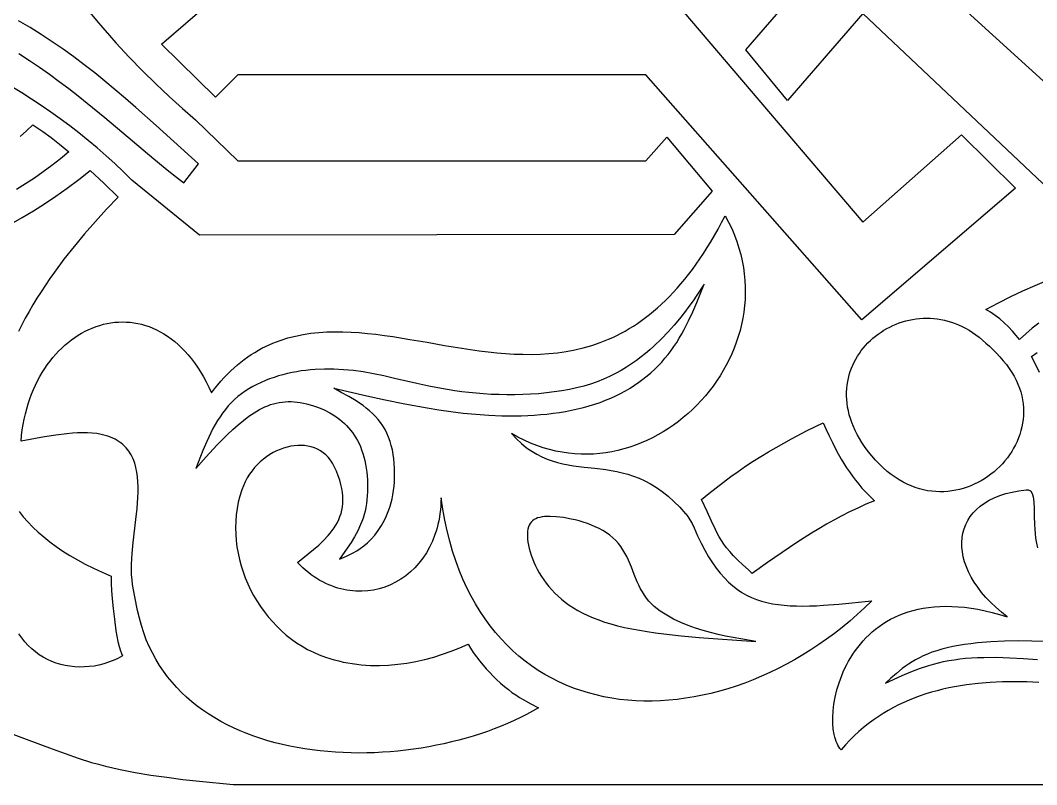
# Model space of a CAD drawing. Extents: x 1205 to 1306, y 664 to 686.
# Drawn here: x 1220.69 to 1237.46, y 663.79 to 676.4 of the extents above; entities that cross this region are included whole.
import ezdxf

# ---------------------------------------------------------------- set-up
doc = ezdxf.new("R2010")
doc.units = 0
doc.layers.add('LAYER_1', color=18, linetype='CONTINUOUS')

msp = doc.modelspace()

# ---------------------------------------------------------------- linework, layer by layer
at = {"layer": 'LAYER_1'}
for points in [[(1247.071, 673.783), (1246.046, 672.865), (1238.451, 672.865), (1234.591, 676.512), (1233.351, 675.073), (1232.665, 675.909), (1234.576, 678.122), (1239.011, 674.089), (1245.71, 674.081), (1246.245, 674.531)], [(1231.48, 676.717), (1234.591, 673.07), (1236.221, 674.507), (1237.109, 673.631), (1234.576, 671.46), (1231.015, 675.501), (1224.284, 675.501), (1223.912, 675.133), (1223.025, 676.005), (1223.851, 676.717)], [(1231.976, 672.049), (1231.856, 671.866), (1231.792, 671.773), (1231.724, 671.677), (1231.651, 671.579), (1231.569, 671.477), (1231.48, 671.371), (1231.38, 671.26), (1231.269, 671.143), (1231.145, 671.024), (1231.078, 670.964), (1231.008, 670.904), (1230.935, 670.845), (1230.858, 670.787), (1230.777, 670.73), (1230.693, 670.675), (1230.604, 670.622), (1230.512, 670.572), (1230.416, 670.524), (1230.315, 670.479), (1230.211, 670.437), (1230.102, 670.399), (1229.989, 670.365), (1229.871, 670.335), (1229.751, 670.309), (1229.627, 670.287), (1229.501, 670.268), (1229.373, 670.252), (1229.244, 670.24), (1229.113, 670.231), (1228.982, 670.225), (1228.851, 670.222), (1228.721, 670.222), (1228.591, 670.224), (1228.463, 670.229), (1228.337, 670.236), (1228.213, 670.246), (1228.093, 670.258), (1227.975, 670.272), (1227.861, 670.287), (1227.642, 670.323), (1227.434, 670.363), (1227.236, 670.406), (1226.865, 670.493), (1226.689, 670.533), (1226.518, 670.568), (1226.351, 670.598), (1226.188, 670.62), (1226.027, 670.636), (1225.868, 670.645), (1225.712, 670.646), (1225.558, 670.64), (1225.481, 670.633), (1225.405, 670.625), (1225.329, 670.615), (1225.253, 670.603), (1225.177, 670.588), (1225.102, 670.572), (1225.027, 670.553), (1224.953, 670.532), (1224.879, 670.509), (1224.807, 670.484), (1224.736, 670.456), (1224.666, 670.426), (1224.597, 670.393), (1224.53, 670.358), (1224.466, 670.32), (1224.403, 670.28), (1224.342, 670.237), (1224.284, 670.191), (1224.228, 670.142), (1224.174, 670.091), (1224.124, 670.037), (1224.076, 669.98), (1224.031, 669.921), (1223.988, 669.859), (1223.947, 669.796), (1223.908, 669.73), (1223.871, 669.663), (1223.835, 669.594), (1223.768, 669.452), (1223.706, 669.305), (1223.587, 669.006), (1223.762, 669.2), (1223.937, 669.389), (1224.024, 669.48), (1224.112, 669.567), (1224.199, 669.65), (1224.286, 669.728), (1224.374, 669.8), (1224.462, 669.867), (1224.55, 669.926), (1224.639, 669.978), (1224.684, 670.002), (1224.73, 670.023), (1224.776, 670.042), (1224.822, 670.059), (1224.869, 670.073), (1224.916, 670.085), (1224.964, 670.095), (1225.013, 670.102), (1225.062, 670.107), (1225.112, 670.109), (1225.162, 670.109), (1225.212, 670.107), (1225.263, 670.102), (1225.313, 670.095), (1225.364, 670.086), (1225.414, 670.075), (1225.514, 670.047), (1225.612, 670.012), (1225.707, 669.971), (1225.798, 669.924), (1225.884, 669.872), (1225.965, 669.814), (1226.003, 669.782), (1226.04, 669.749), (1226.076, 669.715), (1226.11, 669.678), (1226.143, 669.64), (1226.174, 669.599), (1226.203, 669.557), (1226.231, 669.512), (1226.257, 669.466), (1226.281, 669.417), (1226.304, 669.366), (1226.324, 669.312), (1226.343, 669.256), (1226.36, 669.198), (1226.375, 669.138), (1226.388, 669.076), (1226.399, 669.013), (1226.408, 668.948), (1226.415, 668.883), (1226.42, 668.818), (1226.422, 668.752), (1226.423, 668.686), (1226.421, 668.62), (1226.418, 668.555), (1226.412, 668.49), (1226.403, 668.427), (1226.393, 668.365), (1226.38, 668.304), (1226.365, 668.246), (1226.348, 668.189), (1226.329, 668.134), (1226.307, 668.08), (1226.26, 667.977), (1226.207, 667.878), (1226.149, 667.783), (1226.087, 667.691), (1225.959, 667.512), (1226.072, 667.559), (1226.129, 667.585), (1226.186, 667.614), (1226.244, 667.647), (1226.302, 667.685), (1226.361, 667.729), (1226.42, 667.78), (1226.48, 667.839), (1226.54, 667.906), (1226.599, 667.982), (1226.654, 668.067), (1226.681, 668.113), (1226.706, 668.162), (1226.73, 668.213), (1226.753, 668.267), (1226.774, 668.323), (1226.793, 668.382), (1226.81, 668.443), (1226.826, 668.507), (1226.839, 668.574), (1226.85, 668.644), (1226.859, 668.715), (1226.865, 668.788), (1226.868, 668.862), (1226.869, 668.937), (1226.867, 669.013), (1226.863, 669.088), (1226.855, 669.163), (1226.844, 669.238), (1226.831, 669.311), (1226.813, 669.383), (1226.793, 669.453), (1226.769, 669.521), (1226.742, 669.587), (1226.71, 669.649), (1226.676, 669.708), (1226.637, 669.764), (1226.596, 669.816), (1226.551, 669.866), (1226.503, 669.914), (1226.453, 669.959), (1226.401, 670.002), (1226.347, 670.043), (1226.29, 670.083), (1226.232, 670.12), (1226.112, 670.193), (1225.988, 670.261), (1225.863, 670.329), (1226.412, 670.204), (1226.711, 670.141), (1227.039, 670.075), (1227.403, 670.008), (1227.597, 669.976), (1227.797, 669.947), (1228.002, 669.921), (1228.211, 669.9), (1228.423, 669.884), (1228.637, 669.875), (1228.851, 669.873), (1228.958, 669.875), (1229.064, 669.88), (1229.17, 669.886), (1229.275, 669.894), (1229.38, 669.904), (1229.484, 669.917), (1229.586, 669.931), (1229.687, 669.948), (1229.787, 669.967), (1229.885, 669.989), (1229.982, 670.012), (1230.076, 670.038), (1230.169, 670.067), (1230.259, 670.097), (1230.347, 670.131), (1230.433, 670.166), (1230.516, 670.204), (1230.597, 670.245), (1230.676, 670.287), (1230.752, 670.332), (1230.826, 670.379), (1230.897, 670.428), (1230.966, 670.479), (1231.033, 670.532), (1231.097, 670.586), (1231.159, 670.643), (1231.218, 670.701), (1231.275, 670.762), (1231.329, 670.823), (1231.381, 670.887), (1231.43, 670.952), (1231.477, 671.018), (1231.522, 671.086), (1231.565, 671.155), (1231.606, 671.226), (1231.645, 671.297), (1231.719, 671.443), (1231.788, 671.592), (1231.853, 671.743)], [(1236.512, 671.17), (1236.625, 671.074), (1236.683, 671.021), (1236.74, 670.966), (1236.797, 670.908), (1236.853, 670.847), (1236.908, 670.784), (1236.961, 670.72), (1237.008, 670.656), (1237.051, 670.592), (1237.089, 670.528), (1237.123, 670.463), (1237.152, 670.398), (1237.177, 670.333), (1237.198, 670.268), (1237.215, 670.202), (1237.228, 670.137), (1237.237, 670.072), (1237.243, 670.007), (1237.244, 669.943), (1237.243, 669.879), (1237.237, 669.816), (1237.229, 669.753), (1237.217, 669.691), (1237.202, 669.63), (1237.183, 669.569), (1237.162, 669.51), (1237.138, 669.452), (1237.111, 669.395), (1237.081, 669.339), (1237.049, 669.285), (1237.014, 669.232), (1236.977, 669.181), (1236.937, 669.131), (1236.895, 669.083), (1236.851, 669.037), (1236.805, 668.993), (1236.757, 668.951), (1236.707, 668.911), (1236.655, 668.873), (1236.602, 668.837), (1236.547, 668.804), (1236.49, 668.773), (1236.432, 668.745), (1236.373, 668.72), (1236.313, 668.697), (1236.251, 668.677), (1236.188, 668.66), (1236.125, 668.646), (1236.06, 668.635), (1235.995, 668.627), (1235.93, 668.623), (1235.863, 668.622), (1235.796, 668.625), (1235.729, 668.631), (1235.662, 668.64), (1235.594, 668.654), (1235.527, 668.671), (1235.459, 668.693), (1235.391, 668.718), (1235.324, 668.747), (1235.257, 668.781), (1235.19, 668.819), (1235.124, 668.861), (1235.058, 668.908), (1234.993, 668.959), (1234.929, 669.015), (1234.866, 669.076), (1234.803, 669.142), (1234.742, 669.213), (1234.682, 669.288), (1234.622, 669.369), (1234.578, 669.436), (1234.537, 669.502), (1234.5, 669.568), (1234.467, 669.634), (1234.437, 669.7), (1234.411, 669.765), (1234.389, 669.829), (1234.37, 669.893), (1234.355, 669.957), (1234.342, 670.02), (1234.333, 670.082), (1234.328, 670.144), (1234.325, 670.205), (1234.325, 670.265), (1234.328, 670.324), (1234.334, 670.382), (1234.343, 670.44), (1234.355, 670.496), (1234.369, 670.551), (1234.386, 670.606), (1234.405, 670.659), (1234.427, 670.711), (1234.451, 670.761), (1234.477, 670.811), (1234.505, 670.859), (1234.536, 670.905), (1234.568, 670.95), (1234.603, 670.994), (1234.639, 671.036), (1234.677, 671.077), (1234.717, 671.116), (1234.759, 671.153), (1234.802, 671.189), (1234.847, 671.223), (1234.893, 671.255), (1234.94, 671.285), (1234.989, 671.313), (1235.039, 671.339), (1235.09, 671.364), (1235.142, 671.386), (1235.195, 671.406), (1235.249, 671.424), (1235.304, 671.439), (1235.359, 671.453), (1235.415, 671.464), (1235.472, 671.472), (1235.53, 671.479), (1235.587, 671.483), (1235.646, 671.484), (1235.704, 671.483), (1235.763, 671.479), (1235.822, 671.472), (1235.881, 671.463), (1235.94, 671.451), (1235.998, 671.436), (1236.057, 671.419), (1236.116, 671.398), (1236.174, 671.375), (1236.232, 671.349), (1236.289, 671.319), (1236.346, 671.286), (1236.402, 671.251), (1236.457, 671.212)], [(1234.032, 669.555), (1234.092, 669.432), (1234.16, 669.299), (1234.237, 669.16), (1234.28, 669.09), (1234.324, 669.019), (1234.372, 668.949), (1234.421, 668.88), (1234.473, 668.812), (1234.525, 668.746), (1234.578, 668.684), (1234.631, 668.625), (1234.684, 668.57), (1234.735, 668.52), (1234.786, 668.475), (1234.645, 668.415), (1234.508, 668.353), (1234.374, 668.289), (1234.244, 668.223), (1234.116, 668.155), (1233.991, 668.085), (1233.867, 668.013), (1233.745, 667.939), (1233.624, 667.863), (1233.503, 667.785), (1233.263, 667.623), (1233.019, 667.453), (1232.77, 667.275), (1232.706, 667.332), (1232.611, 667.418), (1232.529, 667.496), (1232.458, 667.568), (1232.397, 667.635), (1232.344, 667.698), (1232.299, 667.758), (1232.259, 667.818), (1232.223, 667.877), (1232.191, 667.937), (1232.16, 668), (1232.098, 668.137), (1232.027, 668.299), (1231.934, 668.494), (1232.052, 668.593), (1232.171, 668.689), (1232.292, 668.782), (1232.413, 668.872), (1232.535, 668.959), (1232.659, 669.043), (1232.783, 669.125), (1232.908, 669.204), (1233.034, 669.28), (1233.161, 669.354), (1233.289, 669.426), (1233.418, 669.496), (1233.677, 669.63), (1233.939, 669.757), (1233.981, 669.662)], [(1230.519, 667.819), (1230.471, 667.864), (1230.419, 667.906), (1230.363, 667.945), (1230.304, 667.981), (1230.243, 668.014), (1230.179, 668.045), (1230.114, 668.072), (1230.048, 668.097), (1229.981, 668.12), (1229.914, 668.14), (1229.847, 668.157), (1229.781, 668.172), (1229.654, 668.195), (1229.536, 668.21), (1229.432, 668.216), (1229.384, 668.216), (1229.34, 668.213), (1229.3, 668.208), (1229.262, 668.2), (1229.228, 668.19), (1229.197, 668.178), (1229.17, 668.162), (1229.145, 668.144), (1229.124, 668.123), (1229.106, 668.099), (1229.09, 668.071), (1229.078, 668.041), (1229.069, 668.007), (1229.063, 667.971), (1229.06, 667.93), (1229.06, 667.887), (1229.063, 667.84), (1229.069, 667.792), (1229.078, 667.741), (1229.09, 667.688), (1229.104, 667.633), (1229.122, 667.577), (1229.143, 667.52), (1229.166, 667.461), (1229.193, 667.403), (1229.222, 667.344), (1229.255, 667.285), (1229.29, 667.227), (1229.328, 667.169), (1229.37, 667.112), (1229.414, 667.057), (1229.461, 667.002), (1229.511, 666.949), (1229.565, 666.898), (1229.623, 666.848), (1229.684, 666.799), (1229.749, 666.752), (1229.819, 666.707), (1229.893, 666.663), (1229.971, 666.621), (1230.054, 666.581), (1230.142, 666.543), (1230.235, 666.507), (1230.333, 666.473), (1230.437, 666.442), (1230.546, 666.412), (1230.661, 666.385), (1230.781, 666.36), (1230.906, 666.337), (1231.036, 666.315), (1231.17, 666.296), (1231.308, 666.277), (1231.595, 666.245), (1231.893, 666.218), (1232.2, 666.194), (1232.829, 666.151), (1232.579, 666.195), (1232.33, 666.243), (1232.206, 666.27), (1232.081, 666.301), (1231.957, 666.335), (1231.833, 666.374), (1231.71, 666.417), (1231.588, 666.466), (1231.47, 666.522), (1231.413, 666.552), (1231.357, 666.584), (1231.303, 666.618), (1231.25, 666.654), (1231.2, 666.692), (1231.153, 666.732), (1231.107, 666.775), (1231.065, 666.82), (1231.025, 666.867), (1230.989, 666.917), (1230.956, 666.969), (1230.925, 667.023), (1230.897, 667.079), (1230.871, 667.137), (1230.823, 667.256), (1230.775, 667.376), (1230.725, 667.496), (1230.698, 667.554), (1230.668, 667.611), (1230.636, 667.667), (1230.601, 667.72), (1230.562, 667.771)]]:
    msp.add_lwpolyline(points, close=True, dxfattribs=at)
for points in [[(1221.845, 676.522), (1221.949, 676.396), (1222.055, 676.272), (1222.162, 676.15), (1222.269, 676.029), (1222.488, 675.793), (1222.708, 675.566), (1222.93, 675.348), (1223.15, 675.14), (1223.368, 674.943), (1223.583, 674.758), (1224.284, 674.081), (1231.015, 674.081), (1231.358, 674.47), (1232.107, 673.581), (1231.48, 672.865), (1223.651, 672.856), (1222.534, 673.762), (1222.394, 673.899), (1222.252, 674.034), (1222.107, 674.165), (1221.96, 674.293), (1221.811, 674.418), (1221.661, 674.54), (1221.508, 674.659), (1221.353, 674.774), (1221.197, 674.886), (1221.038, 674.994), (1220.878, 675.1), (1220.717, 675.201), (1220.554, 675.299)], [(1220.671, 675.85), (1220.843, 675.738), (1221.011, 675.624), (1221.175, 675.508), (1221.335, 675.39), (1221.492, 675.271), (1221.646, 675.152), (1221.796, 675.032), (1222.087, 674.794), (1222.366, 674.558), (1222.895, 674.112), (1223.146, 673.908), (1223.269, 673.811), (1223.39, 673.72), (1223.631, 674.033), (1222.936, 674.661), (1222.597, 674.962), (1222.428, 675.108), (1222.259, 675.252), (1222.09, 675.393), (1221.92, 675.53), (1221.748, 675.665), (1221.574, 675.795), (1221.399, 675.922), (1221.221, 676.045), (1221.039, 676.164), (1220.855, 676.278), (1220.666, 676.388)], [(1220.689, 674.48), (1220.797, 674.576), (1220.9, 674.676), (1221.066, 674.562), (1221.205, 674.463), (1221.34, 674.358), (1221.495, 674.23), (1221.356, 674.115), (1221.215, 674.005), (1221.072, 673.899), (1220.927, 673.797), (1220.78, 673.7), (1220.631, 673.607)], [(1220.543, 673.041), (1220.725, 673.144), (1220.909, 673.255), (1221.093, 673.373), (1221.28, 673.498), (1221.467, 673.631), (1221.657, 673.772), (1221.848, 673.921), (1222.069, 673.712), (1222.305, 673.479), (1222.115, 673.282), (1221.931, 673.081), (1221.752, 672.876), (1221.58, 672.668), (1221.414, 672.457), (1221.256, 672.244), (1221.181, 672.137), (1221.107, 672.029), (1221.036, 671.921), (1220.967, 671.813), (1220.901, 671.704), (1220.837, 671.595), (1220.776, 671.486), (1220.717, 671.377), (1220.662, 671.268)], [(1232.323, 673.174), (1232.379, 673.068), (1232.43, 672.962), (1232.475, 672.856), (1232.515, 672.749), (1232.549, 672.642), (1232.579, 672.535), (1232.603, 672.429), (1232.623, 672.322), (1232.638, 672.215), (1232.647, 672.109), (1232.653, 672.003), (1232.653, 671.898), (1232.65, 671.793), (1232.641, 671.689), (1232.629, 671.586), (1232.612, 671.484), (1232.592, 671.382), (1232.567, 671.282), (1232.538, 671.183), (1232.506, 671.086), (1232.47, 670.99), (1232.43, 670.895), (1232.387, 670.802), (1232.341, 670.71), (1232.291, 670.621), (1232.238, 670.533), (1232.181, 670.447), (1232.122, 670.364), (1232.06, 670.282), (1231.995, 670.203), (1231.927, 670.126), (1231.857, 670.052), (1231.784, 669.98), (1231.709, 669.911), (1231.631, 669.845), (1231.552, 669.782), (1231.469, 669.721), (1231.385, 669.664), (1231.299, 669.61), (1231.212, 669.559), (1231.122, 669.512), (1231.031, 669.468), (1230.938, 669.428), (1230.843, 669.391), (1230.748, 669.358), (1230.651, 669.329), (1230.553, 669.304), (1230.453, 669.283), (1230.353, 669.266), (1230.252, 669.254), (1230.15, 669.245), (1230.048, 669.242), (1229.944, 669.243), (1229.841, 669.248), (1229.737, 669.258), (1229.632, 669.273), (1229.527, 669.294), (1229.423, 669.319), (1229.318, 669.349), (1229.213, 669.385), (1229.109, 669.425), (1229.004, 669.472), (1228.901, 669.524), (1228.797, 669.581), (1228.88, 669.494), (1228.963, 669.417), (1229.046, 669.349), (1229.13, 669.29), (1229.214, 669.24), (1229.299, 669.197), (1229.384, 669.16), (1229.47, 669.13), (1229.556, 669.104), (1229.642, 669.083), (1229.729, 669.066), (1229.817, 669.052), (1229.993, 669.03), (1230.171, 669.01), (1230.351, 668.988), (1230.442, 668.974), (1230.533, 668.957), (1230.625, 668.936), (1230.717, 668.911), (1230.81, 668.881), (1230.903, 668.845), (1230.997, 668.802), (1231.092, 668.752), (1231.187, 668.694), (1231.282, 668.627), (1231.379, 668.55), (1231.475, 668.464), (1231.573, 668.366), (1231.67, 668.256), (1231.672, 668.257), (1231.707, 668.212), (1231.741, 668.161), (1231.775, 668.1), (1231.808, 668.028), (1231.867, 667.896), (1231.926, 667.772), (1231.987, 667.657), (1232.048, 667.55), (1232.111, 667.451), (1232.176, 667.36), (1232.241, 667.277), (1232.309, 667.2), (1232.378, 667.131), (1232.449, 667.068), (1232.523, 667.012), (1232.598, 666.962), (1232.676, 666.918), (1232.756, 666.879), (1232.838, 666.846), (1232.923, 666.818), (1233.011, 666.794), (1233.102, 666.775), (1233.196, 666.76), (1233.293, 666.749), (1233.393, 666.742), (1233.496, 666.738), (1233.603, 666.737), (1233.714, 666.738), (1233.828, 666.743), (1233.946, 666.749), (1234.195, 666.768), (1234.743, 666.821), (1234.623, 666.706), (1234.502, 666.596), (1234.378, 666.489), (1234.252, 666.386), (1234.125, 666.287), (1233.996, 666.192), (1233.866, 666.101), (1233.734, 666.014), (1233.601, 665.931), (1233.467, 665.852), (1233.332, 665.778), (1233.196, 665.707), (1233.059, 665.641), (1232.921, 665.579), (1232.783, 665.521), (1232.644, 665.467), (1232.505, 665.418), (1232.366, 665.373), (1232.226, 665.333), (1232.087, 665.297), (1231.947, 665.265), (1231.808, 665.238), (1231.669, 665.215), (1231.53, 665.197), (1231.392, 665.183), (1231.255, 665.174), (1231.118, 665.169), (1230.982, 665.17), (1230.848, 665.175), (1230.714, 665.184), (1230.581, 665.198), (1230.45, 665.217), (1230.321, 665.241), (1230.193, 665.27), (1230.066, 665.303), (1229.941, 665.342), (1229.819, 665.385), (1229.698, 665.433), (1229.579, 665.487), (1229.463, 665.545), (1229.349, 665.608), (1229.237, 665.676), (1229.128, 665.75), (1229.022, 665.828), (1228.918, 665.912), (1228.818, 666.001), (1228.72, 666.095), (1228.625, 666.194), (1228.534, 666.299), (1228.446, 666.409), (1228.362, 666.524), (1228.281, 666.645), (1228.204, 666.771), (1228.131, 666.902), (1228.062, 667.039), (1227.996, 667.181), (1227.935, 667.329), (1227.879, 667.482), (1227.826, 667.641), (1227.778, 667.806), (1227.735, 667.976), (1227.696, 668.152), (1227.662, 668.334), (1227.634, 668.521), (1227.632, 668.455), (1227.629, 668.39), (1227.624, 668.326), (1227.617, 668.264), (1227.607, 668.203), (1227.596, 668.143), (1227.584, 668.084), (1227.569, 668.027), (1227.553, 667.971), (1227.534, 667.916), (1227.493, 667.81), (1227.446, 667.711), (1227.393, 667.617), (1227.334, 667.528), (1227.27, 667.446), (1227.202, 667.37), (1227.128, 667.3), (1227.051, 667.237), (1226.97, 667.18), (1226.885, 667.13), (1226.798, 667.087), (1226.707, 667.051), (1226.615, 667.022), (1226.52, 667.001), (1226.424, 666.987), (1226.326, 666.98), (1226.227, 666.982), (1226.128, 666.991), (1226.078, 666.999), (1226.028, 667.008), (1225.979, 667.02), (1225.929, 667.034), (1225.88, 667.05), (1225.83, 667.068), (1225.781, 667.088), (1225.732, 667.11), (1225.683, 667.135), (1225.635, 667.161), (1225.587, 667.19), (1225.539, 667.221), (1225.492, 667.254), (1225.446, 667.29), (1225.4, 667.328), (1225.354, 667.368), (1225.31, 667.41), (1225.266, 667.455), (1225.443, 667.597), (1225.531, 667.67), (1225.616, 667.744), (1225.697, 667.82), (1225.772, 667.9), (1225.806, 667.941), (1225.839, 667.983), (1225.87, 668.027), (1225.898, 668.071), (1225.924, 668.117), (1225.947, 668.165), (1225.967, 668.214), (1225.984, 668.265), (1225.997, 668.318), (1226.007, 668.372), (1226.013, 668.429), (1226.016, 668.487), (1226.014, 668.548), (1226.008, 668.611), (1225.998, 668.676), (1225.983, 668.744), (1225.963, 668.814), (1225.938, 668.887), (1225.908, 668.962), (1225.872, 669.041), (1225.842, 669.096), (1225.809, 669.146), (1225.772, 669.192), (1225.732, 669.232), (1225.689, 669.267), (1225.643, 669.298), (1225.595, 669.324), (1225.545, 669.346), (1225.493, 669.363), (1225.439, 669.375), (1225.384, 669.383), (1225.328, 669.387), (1225.27, 669.386), (1225.212, 669.381), (1225.154, 669.373), (1225.096, 669.359), (1225.037, 669.342), (1224.979, 669.321), (1224.922, 669.297), (1224.865, 669.268), (1224.81, 669.236), (1224.756, 669.2), (1224.704, 669.16), (1224.653, 669.117), (1224.605, 669.07), (1224.559, 669.02), (1224.516, 668.967), (1224.475, 668.911), (1224.438, 668.851), (1224.404, 668.788), (1224.374, 668.722), (1224.348, 668.653), (1224.316, 668.551), (1224.29, 668.448), (1224.27, 668.345), (1224.256, 668.24), (1224.248, 668.135), (1224.245, 668.029), (1224.247, 667.924), (1224.254, 667.819), (1224.267, 667.714), (1224.285, 667.609), (1224.308, 667.506), (1224.335, 667.403), (1224.368, 667.302), (1224.404, 667.202), (1224.446, 667.104), (1224.492, 667.007), (1224.542, 666.913), (1224.596, 666.821), (1224.654, 666.731), (1224.716, 666.645), (1224.782, 666.561), (1224.852, 666.48), (1224.925, 666.403), (1225.001, 666.329), (1225.081, 666.259), (1225.165, 666.193), (1225.251, 666.132), (1225.341, 666.074), (1225.433, 666.022), (1225.528, 665.974), (1225.626, 665.931), (1225.726, 665.894), (1225.799, 665.871), (1225.872, 665.849), (1225.946, 665.831), (1226.019, 665.814), (1226.094, 665.8), (1226.168, 665.787), (1226.243, 665.777), (1226.318, 665.769), (1226.393, 665.763), (1226.468, 665.759), (1226.618, 665.758), (1226.769, 665.763), (1226.919, 665.776), (1227.069, 665.797), (1227.219, 665.823), (1227.367, 665.857), (1227.514, 665.896), (1227.659, 665.941), (1227.803, 665.991), (1227.944, 666.047), (1228.083, 666.107), (1228.119, 666.041), (1228.165, 665.971), (1228.217, 665.9), (1228.275, 665.827), (1228.38, 665.703), (1228.437, 665.642), (1228.495, 665.582), (1228.555, 665.522), (1228.617, 665.465), (1228.68, 665.41), (1228.745, 665.358), (1228.805, 665.313), (1228.866, 665.271), (1228.927, 665.231), (1228.99, 665.193), (1229.115, 665.124), (1229.241, 665.06), (1229.145, 665.004), (1229.046, 664.951), (1228.944, 664.899), (1228.84, 664.849), (1228.733, 664.801), (1228.624, 664.756), (1228.513, 664.712), (1228.399, 664.67), (1228.284, 664.631), (1228.167, 664.593), (1228.048, 664.558), (1227.928, 664.525), (1227.806, 664.495), (1227.683, 664.466), (1227.559, 664.44), (1227.433, 664.416), (1227.307, 664.395), (1227.18, 664.376), (1227.052, 664.359), (1226.924, 664.345), (1226.795, 664.334), (1226.666, 664.325), (1226.537, 664.318), (1226.408, 664.315), (1226.278, 664.313), (1226.149, 664.315), (1226.021, 664.319), (1225.892, 664.326), (1225.765, 664.336), (1225.638, 664.348), (1225.511, 664.363), (1225.386, 664.381), (1225.262, 664.403), (1225.139, 664.426), (1225.017, 664.453), (1224.897, 664.483), (1224.778, 664.516), (1224.661, 664.552), (1224.546, 664.591), (1224.433, 664.634), (1224.322, 664.679), (1224.213, 664.727), (1224.107, 664.779), (1224.002, 664.834), (1223.901, 664.892), (1223.802, 664.954), (1223.706, 665.019), (1223.613, 665.087), (1223.523, 665.159), (1223.436, 665.234), (1223.353, 665.313), (1223.273, 665.395), (1223.196, 665.481), (1223.124, 665.57), (1223.055, 665.663), (1222.99, 665.759), (1222.929, 665.859), (1222.872, 665.963), (1222.82, 666.071), (1222.772, 666.182), (1222.729, 666.297), (1222.691, 666.416), (1222.657, 666.539), (1222.628, 666.666), (1222.583, 666.887), (1222.546, 667.092), (1222.536, 667.172), (1222.53, 667.254), (1222.527, 667.339), (1222.528, 667.425), (1222.532, 667.514), (1222.538, 667.604), (1222.555, 667.788), (1222.6, 668.162), (1222.62, 668.347), (1222.633, 668.528), (1222.636, 668.617), (1222.637, 668.703), (1222.634, 668.787), (1222.627, 668.869), (1222.616, 668.948), (1222.601, 669.024), (1222.58, 669.096), (1222.554, 669.165), (1222.522, 669.23), (1222.484, 669.291), (1222.462, 669.32), (1222.438, 669.348), (1222.413, 669.374), (1222.386, 669.399), (1222.357, 669.423), (1222.326, 669.446), (1222.292, 669.467), (1222.257, 669.487), (1222.22, 669.505), (1222.18, 669.522), (1222.138, 669.538), (1222.094, 669.552), (1222.027, 669.569), (1221.955, 669.581), (1221.881, 669.59), (1221.803, 669.594), (1221.722, 669.595), (1221.638, 669.593), (1221.552, 669.588), (1221.463, 669.58), (1221.281, 669.558), (1221.092, 669.528), (1220.705, 669.458), (1220.714, 669.551), (1220.725, 669.643), (1220.74, 669.733), (1220.757, 669.821), (1220.777, 669.907), (1220.799, 669.991), (1220.823, 670.074), (1220.85, 670.154), (1220.879, 670.232), (1220.91, 670.308), (1220.943, 670.381), (1220.979, 670.453), (1221.016, 670.522), (1221.055, 670.589), (1221.096, 670.654), (1221.139, 670.716), (1221.184, 670.776), (1221.23, 670.834), (1221.277, 670.889), (1221.326, 670.941), (1221.377, 670.992), (1221.428, 671.039), (1221.481, 671.084), (1221.536, 671.126), (1221.591, 671.166), (1221.647, 671.203), (1221.705, 671.237), (1221.763, 671.269), (1221.822, 671.298), (1221.881, 671.323), (1221.942, 671.346), (1222.003, 671.366), (1222.064, 671.384), (1222.126, 671.398), (1222.189, 671.409), (1222.252, 671.417), (1222.315, 671.422), (1222.378, 671.424), (1222.441, 671.422), (1222.504, 671.418), (1222.567, 671.41), (1222.631, 671.399), (1222.694, 671.384), (1222.756, 671.367), (1222.819, 671.346), (1222.881, 671.321), (1222.942, 671.293), (1223.003, 671.262), (1223.063, 671.227), (1223.123, 671.188), (1223.182, 671.146), (1223.24, 671.101), (1223.297, 671.051), (1223.353, 670.998), (1223.408, 670.941), (1223.462, 670.881), (1223.515, 670.816), (1223.567, 670.748), (1223.617, 670.676), (1223.666, 670.6), (1223.713, 670.52), (1223.759, 670.436), (1223.804, 670.348), (1223.846, 670.255), (1223.898, 670.322), (1223.95, 670.386), (1224.003, 670.448), (1224.057, 670.506), (1224.111, 670.562), (1224.165, 670.616), (1224.22, 670.667), (1224.276, 670.715), (1224.332, 670.761), (1224.389, 670.804), (1224.446, 670.846), (1224.504, 670.885), (1224.562, 670.921), (1224.621, 670.956), (1224.68, 670.988), (1224.739, 671.018), (1224.86, 671.073), (1224.982, 671.119), (1225.106, 671.159), (1225.232, 671.191), (1225.359, 671.217), (1225.487, 671.236), (1225.617, 671.25), (1225.748, 671.259), (1225.881, 671.262), (1226.015, 671.261), (1226.15, 671.256), (1226.286, 671.247), (1226.423, 671.234), (1226.561, 671.219), (1226.7, 671.201), (1226.839, 671.181), (1227.121, 671.136), (1227.405, 671.087), (1227.691, 671.037), (1227.978, 670.989), (1228.266, 670.948), (1228.41, 670.93), (1228.554, 670.915), (1228.698, 670.903), (1228.842, 670.894), (1228.986, 670.889), (1229.129, 670.888), (1229.273, 670.892), (1229.415, 670.901), (1229.558, 670.916), (1229.7, 670.936), (1229.841, 670.962), (1229.981, 670.995), (1230.121, 671.035), (1230.26, 671.083), (1230.399, 671.138), (1230.467, 671.169), (1230.536, 671.201), (1230.604, 671.236), (1230.672, 671.273), (1230.74, 671.313), (1230.807, 671.354), (1230.874, 671.398), (1230.941, 671.445), (1231.008, 671.494), (1231.074, 671.545), (1231.14, 671.599), (1231.206, 671.655), (1231.271, 671.714), (1231.336, 671.776), (1231.401, 671.841), (1231.465, 671.908), (1231.529, 671.979), (1231.593, 672.052), (1231.656, 672.128), (1231.719, 672.207), (1231.781, 672.289), (1231.843, 672.374), (1231.904, 672.463), (1231.966, 672.554), (1232.026, 672.649), (1232.086, 672.747), (1232.146, 672.849), (1232.206, 672.954), (1232.264, 673.062), (1232.323, 673.174)], [(1237.178, 671.131), (1237.124, 671.2), (1237.064, 671.27), (1236.998, 671.34), (1236.927, 671.408), (1236.854, 671.472), (1236.778, 671.531), (1236.701, 671.584), (1236.623, 671.629), (1236.83, 671.74), (1237.034, 671.844), (1237.235, 671.939), (1237.434, 672.026), (1237.63, 672.106)], [(1237.499, 671.403), (1237.388, 671.318), (1237.28, 671.228), (1237.178, 671.131)], [(1237.508, 670.59), (1237.444, 670.724), (1237.373, 670.852), (1237.469, 670.92)], [(1237.499, 665.477), (1237.297, 665.485), (1237.096, 665.488), (1236.895, 665.485), (1236.696, 665.476), (1236.497, 665.46), (1236.301, 665.436), (1236.204, 665.421), (1236.107, 665.405), (1236.011, 665.386), (1235.915, 665.364), (1235.82, 665.341), (1235.727, 665.315), (1235.634, 665.287), (1235.541, 665.256), (1235.45, 665.223), (1235.36, 665.187), (1235.271, 665.148), (1235.183, 665.106), (1235.097, 665.062), (1235.011, 665.015), (1234.927, 664.965), (1234.844, 664.912), (1234.763, 664.855), (1234.682, 664.796), (1234.604, 664.733), (1234.527, 664.667), (1234.451, 664.597), (1234.378, 664.524), (1234.306, 664.448), (1234.235, 664.368), (1234.216, 664.389), (1234.198, 664.413), (1234.182, 664.44), (1234.167, 664.471), (1234.153, 664.503), (1234.141, 664.539), (1234.13, 664.577), (1234.12, 664.617), (1234.106, 664.704), (1234.099, 664.799), (1234.098, 664.901), (1234.103, 665.008), (1234.116, 665.12), (1234.137, 665.235), (1234.165, 665.353), (1234.201, 665.473), (1234.245, 665.593), (1234.27, 665.653), (1234.298, 665.712), (1234.327, 665.771), (1234.359, 665.83), (1234.393, 665.888), (1234.429, 665.945), (1234.468, 666.001), (1234.508, 666.056), (1234.552, 666.11), (1234.597, 666.163), (1234.645, 666.214), (1234.696, 666.263), (1234.749, 666.311), (1234.804, 666.357), (1234.862, 666.401), (1234.923, 666.443), (1234.986, 666.482), (1235.052, 666.519), (1235.121, 666.554), (1235.192, 666.586), (1235.266, 666.615), (1235.343, 666.642), (1235.423, 666.665), (1235.505, 666.685), (1235.59, 666.702), (1235.679, 666.715), (1235.77, 666.725), (1235.864, 666.731), (1235.961, 666.733), (1236.061, 666.732), (1236.165, 666.726), (1236.271, 666.716), (1236.381, 666.701), (1236.493, 666.683), (1236.609, 666.659), (1236.728, 666.631), (1236.85, 666.598), (1236.976, 666.56), (1236.878, 666.638), (1236.786, 666.717), (1236.702, 666.798), (1236.624, 666.88), (1236.553, 666.963), (1236.489, 667.047), (1236.432, 667.131), (1236.382, 667.215), (1236.338, 667.299), (1236.302, 667.382), (1236.273, 667.466), (1236.25, 667.548), (1236.235, 667.629), (1236.226, 667.709), (1236.225, 667.788), (1236.231, 667.865), (1236.243, 667.94), (1236.263, 668.012), (1236.29, 668.082), (1236.324, 668.149), (1236.365, 668.213), (1236.413, 668.275), (1236.468, 668.332), (1236.531, 668.386), (1236.6, 668.436), (1236.677, 668.482), (1236.761, 668.523), (1236.852, 668.559), (1236.951, 668.591), (1237.056, 668.618), (1237.169, 668.639), (1237.29, 668.654), (1237.306, 668.655), (1237.321, 668.654), (1237.334, 668.65), (1237.346, 668.645), (1237.357, 668.638), (1237.366, 668.629), (1237.382, 668.606), (1237.394, 668.577), (1237.403, 668.541), (1237.409, 668.499), (1237.413, 668.452), (1237.417, 668.344), (1237.419, 668.218), (1237.423, 668.08), (1237.428, 668.006), (1237.435, 667.931), (1237.444, 667.854), (1237.457, 667.776), (1237.475, 667.696)], [(1220.673, 668.298), (1220.743, 668.21), (1220.819, 668.124), (1220.9, 668.04), (1220.987, 667.957), (1221.08, 667.876), (1221.179, 667.797), (1221.284, 667.719), (1221.395, 667.644), (1221.512, 667.57), (1221.635, 667.498), (1221.765, 667.428), (1221.901, 667.36), (1222.044, 667.294), (1222.193, 667.231), (1222.192, 667.205), (1222.192, 667.106), (1222.198, 666.991), (1222.21, 666.857), (1222.226, 666.699), (1222.245, 666.519), (1222.27, 666.33), (1222.285, 666.238), (1222.303, 666.15), (1222.322, 666.069), (1222.345, 665.996), (1222.362, 665.953), (1222.38, 665.914), (1222.304, 665.874), (1222.227, 665.839), (1222.149, 665.809), (1222.07, 665.784), (1221.99, 665.764), (1221.91, 665.748), (1221.83, 665.738), (1221.75, 665.732), (1221.671, 665.731), (1221.592, 665.735), (1221.513, 665.743), (1221.436, 665.757), (1221.36, 665.775), (1221.286, 665.797), (1221.213, 665.825), (1221.142, 665.857), (1221.073, 665.894), (1221.007, 665.935), (1220.943, 665.982), (1220.882, 666.032), (1220.824, 666.088), (1220.77, 666.148), (1220.719, 666.212), (1220.671, 666.281)], [(1237.603, 666.152), (1237.383, 666.16), (1237.157, 666.162), (1236.929, 666.157), (1236.704, 666.146), (1236.484, 666.128), (1236.377, 666.116), (1236.273, 666.102), (1236.173, 666.086), (1236.076, 666.068), (1235.983, 666.048), (1235.896, 666.026), (1235.813, 666.001), (1235.734, 665.975), (1235.661, 665.946), (1235.591, 665.916), (1235.526, 665.884), (1235.464, 665.851), (1235.405, 665.816), (1235.349, 665.78), (1235.296, 665.743), (1235.244, 665.705), (1235.148, 665.627), (1235.056, 665.546), (1234.967, 665.465), (1235.242, 665.59), (1235.383, 665.65), (1235.529, 665.706), (1235.682, 665.756), (1235.761, 665.779), (1235.842, 665.801), (1235.925, 665.82), (1236.011, 665.837), (1236.1, 665.852), (1236.192, 665.865), (1236.286, 665.875), (1236.384, 665.883), (1236.484, 665.888), (1236.587, 665.891), (1236.8, 665.892), (1237.019, 665.885), (1237.245, 665.873), (1237.474, 665.855)], [(1220.568, 664.622), (1220.79, 664.542), (1221.22, 664.381), (1221.433, 664.303), (1221.649, 664.228), (1221.87, 664.159), (1221.984, 664.127), (1222.099, 664.096), (1222.218, 664.067), (1222.339, 664.041), (1222.588, 663.992), (1222.845, 663.949), (1223.108, 663.912), (1223.377, 663.878), (1223.65, 663.847), (1224.203, 663.791), (1255.77, 663.791)]]:
    msp.add_lwpolyline(points, dxfattribs=at)

doc.saveas('drawing.dxf')
